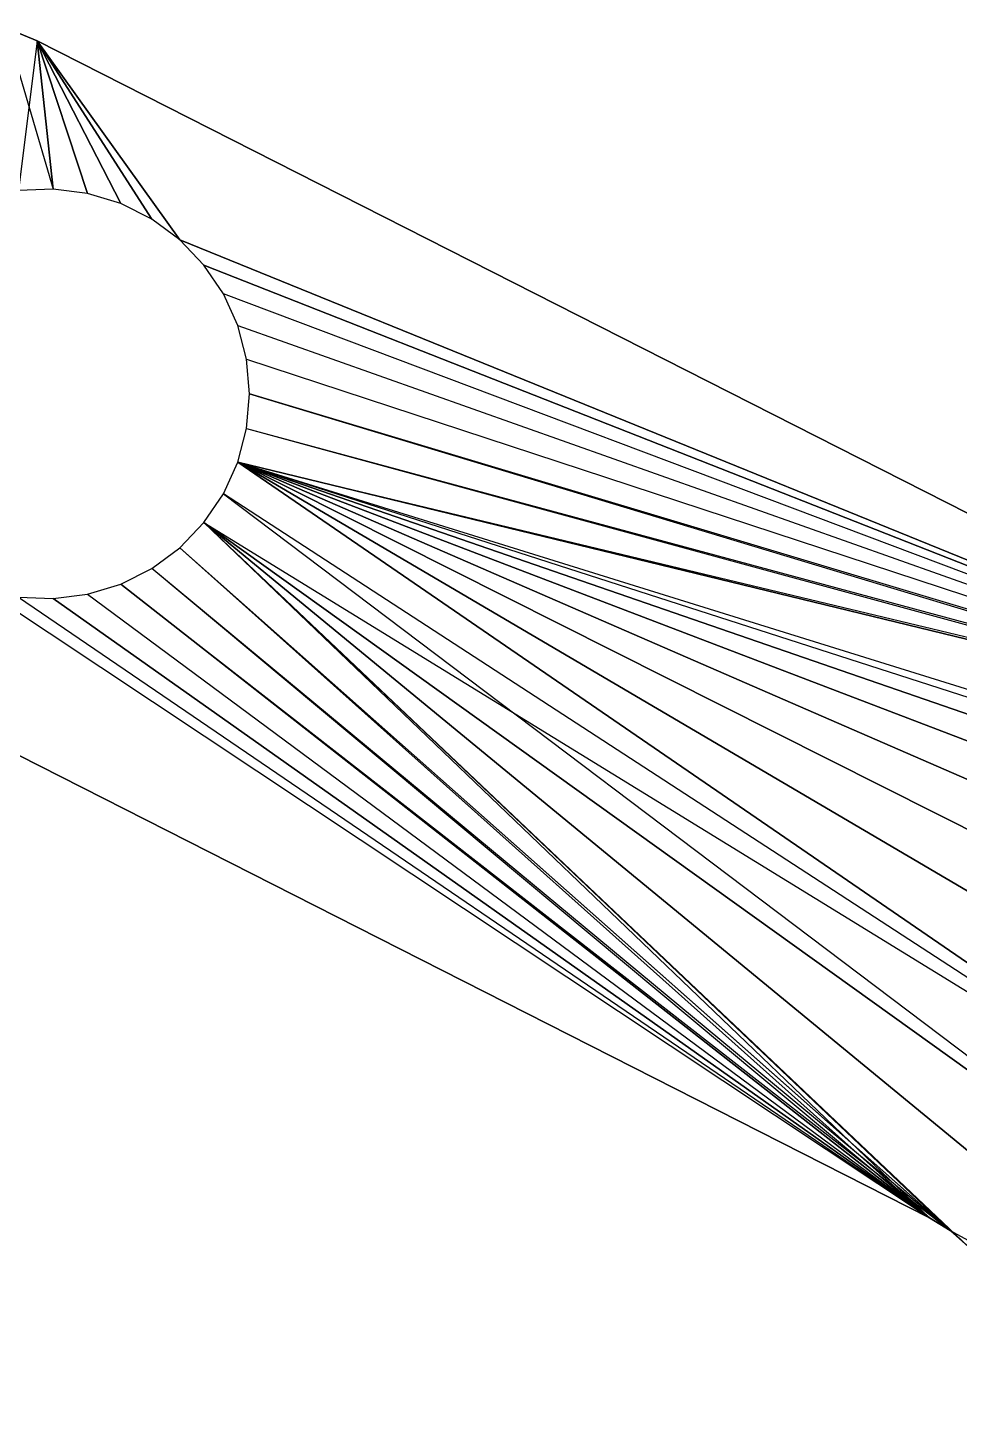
# Model space of a CAD drawing. Header units: millimetres. Extents: x -16.1 to 15.9, y -2 to 10.7.
# Drawn here: x -12.64 to -6.18, y 1 to 10.66 of the extents above; entities that cross this region are included whole.
import ezdxf

# ---------------------------------------------------------------- set-up
doc = ezdxf.new("R2010")
doc.units = ezdxf.units.MM
doc.layers.add('Body', color=7, linetype='CONTINUOUS')

msp = doc.modelspace()

# ---------------------------------------------------------------- linework, layer by layer
at = {"layer": 'Body'}
for p, q in [((-12.797, 10.6594, -0.0254), (-12.5793, 10.5696, 0.8128)), ((-12.797, 10.6594, -0.0254), (-12.5793, 10.5696, -0.0254)), ((-12.5793, 10.5696, 0.8128), (-12.797, 10.6594, 0.8128)), ((-12.797, 10.6594, -0.0254), (-12.5793, 10.5696, 0.8128)), ((-12.797, 10.6594, -0.0254), (-12.5793, 10.5696, -0.0254)), ((-12.797, 10.6594, -0.0254), (-12.4689, 9.54076, -0.0254)), ((-12.5793, 10.5696, 0.8128), (-12.797, 10.6594, 0.8128)), ((-12.797, 10.6594, -0.0254), (-12.4689, 9.54076, -0.0254)), ((-12.5793, 10.5696, 0.8128), (-12.71, 9.53052, 0.8128)), ((-12.5793, 10.5696, 0.8128), (-12.71, 9.53052, 0.8128)), ((-12.5793, 10.5696, -0.0254), (-2.91577, 5.66044, 0.8128)), ((-2.91577, 5.66044, -0.0254), (-12.5793, 10.5696, -0.0254)), ((-12.5793, 10.5696, -0.0254), (-12.5793, 10.5696, 0.8128)), ((-12.5793, 10.5696, 0.8128), (-2.91577, 5.66044, 0.8128)), ((-12.5793, 10.5696, -0.0254), (-2.91577, 5.66044, 0.8128)), ((-11.5896, 9.1874, -0.0254), (-12.5793, 10.5696, -0.0254)), ((-2.91577, 5.66044, -0.0254), (-12.5793, 10.5696, -0.0254)), ((-12.5793, 10.5696, -0.0254), (-12.5793, 10.5696, 0.8128)), ((-12.5793, 10.5696, 0.8128), (-11.5896, 9.1874, 0.8128)), ((-12.5793, 10.5696, 0.8128), (-2.91577, 5.66044, 0.8128)), ((-11.7835, 9.33086, -0.0254), (-12.5793, 10.5696, -0.0254)), ((-11.5896, 9.1874, -0.0254), (-12.5793, 10.5696, -0.0254)), ((-12.4689, 9.54076, -0.0254), (-12.5793, 10.5696, -0.0254)), ((-12.5793, 10.5696, 0.8128), (-11.7835, 9.33086, 0.8128)), ((-12.5793, 10.5696, 0.8128), (-11.5896, 9.1874, 0.8128)), ((-11.999, 9.43948, -0.0254), (-12.5793, 10.5696, -0.0254)), ((-11.7835, 9.33086, -0.0254), (-12.5793, 10.5696, -0.0254)), ((-12.4689, 9.54076, -0.0254), (-12.5793, 10.5696, -0.0254)), ((-12.2296, 9.51012, -0.0254), (-12.5793, 10.5696, -0.0254)), ((-12.5793, 10.5696, 0.8128), (-11.999, 9.43948, 0.8128)), ((-12.5793, 10.5696, 0.8128), (-11.7835, 9.33086, 0.8128)), ((-12.2296, 9.51012, -0.0254), (-12.5793, 10.5696, -0.0254)), ((-11.999, 9.43948, -0.0254), (-12.5793, 10.5696, -0.0254)), ((-12.5793, 10.5696, 0.8128), (-12.4689, 9.54076, 0.8128)), ((-12.5793, 10.5696, 0.8128), (-12.2296, 9.51012, 0.8128)), ((-12.5793, 10.5696, 0.8128), (-11.999, 9.43948, 0.8128)), ((-12.5793, 10.5696, 0.8128), (-12.4689, 9.54076, 0.8128)), ((-12.5793, 10.5696, 0.8128), (-12.2296, 9.51012, 0.8128)), ((-12.4689, 9.54076, -0.0254), (-12.71, 9.53052, -0.0254)), ((-12.4689, 9.54076, 0.8128), (-12.71, 9.53052, 0.8128)), ((-12.4689, 9.54076, 0.8128), (-12.71, 9.53052, -0.0254)), ((-12.4689, 9.54076, -0.0254), (-12.71, 9.53052, -0.0254)), ((-12.4689, 9.54076, 0.8128), (-12.71, 9.53052, 0.8128)), ((-12.4689, 9.54076, 0.8128), (-12.71, 9.53052, -0.0254)), ((-12.2296, 9.51012, -0.0254), (-12.4689, 9.54076, -0.0254)), ((-12.2296, 9.51012, 0.8128), (-12.4689, 9.54076, -0.0254)), ((-12.2296, 9.51012, -0.0254), (-12.4689, 9.54076, -0.0254)), ((-12.4689, 9.54076, 0.8128), (-12.4689, 9.54076, -0.0254)), ((-12.2296, 9.51012, 0.8128), (-12.4689, 9.54076, 0.8128)), ((-12.4689, 9.54076, 0.8128), (-12.4689, 9.54076, -0.0254)), ((-12.2296, 9.51012, 0.8128), (-12.4689, 9.54076, -0.0254)), ((-12.2296, 9.51012, 0.8128), (-12.4689, 9.54076, 0.8128)), ((-11.999, 9.43948, -0.0254), (-12.2296, 9.51012, -0.0254)), ((-12.2296, 9.51012, 0.8128), (-12.2296, 9.51012, -0.0254)), ((-11.999, 9.43948, 0.8128), (-12.2296, 9.51012, 0.8128)), ((-11.999, 9.43948, 0.8128), (-12.2296, 9.51012, -0.0254)), ((-11.999, 9.43948, -0.0254), (-12.2296, 9.51012, -0.0254)), ((-12.2296, 9.51012, 0.8128), (-12.2296, 9.51012, -0.0254)), ((-11.999, 9.43948, 0.8128), (-12.2296, 9.51012, -0.0254)), ((-11.999, 9.43948, 0.8128), (-12.2296, 9.51012, 0.8128)), ((-11.7835, 9.33086, -0.0254), (-11.999, 9.43948, -0.0254)), ((-11.7835, 9.33086, 0.8128), (-11.999, 9.43948, 0.8128)), ((-11.7835, 9.33086, 0.8128), (-11.999, 9.43948, -0.0254)), ((-11.7835, 9.33086, -0.0254), (-11.999, 9.43948, -0.0254)), ((-11.999, 9.43948, 0.8128), (-11.999, 9.43948, -0.0254)), ((-11.7835, 9.33086, 0.8128), (-11.999, 9.43948, -0.0254)), ((-11.7835, 9.33086, 0.8128), (-11.999, 9.43948, 0.8128)), ((-11.999, 9.43948, 0.8128), (-11.999, 9.43948, -0.0254)), ((-11.5896, 9.1874, -0.0254), (-11.7835, 9.33086, -0.0254)), ((-11.5896, 9.1874, 0.8128), (-11.7835, 9.33086, 0.8128)), ((-11.5896, 9.1874, 0.8128), (-11.7835, 9.33086, -0.0254)), ((-11.5896, 9.1874, -0.0254), (-11.7835, 9.33086, -0.0254)), ((-11.7835, 9.33086, 0.8128), (-11.7835, 9.33086, -0.0254)), ((-11.5896, 9.1874, 0.8128), (-11.7835, 9.33086, -0.0254)), ((-11.5896, 9.1874, 0.8128), (-11.7835, 9.33086, 0.8128)), ((-11.7835, 9.33086, 0.8128), (-11.7835, 9.33086, -0.0254)), ((-11.5896, 9.1874, -0.0254), (-2.91577, 5.66044, -0.0254)), ((-2.91577, 5.66044, 0.8128), (-11.5896, 9.1874, 0.8128)), ((-11.4226, 9.01323, -0.0254), (-11.5896, 9.1874, -0.0254)), ((-11.5896, 9.1874, -0.0254), (-2.91577, 5.66044, -0.0254)), ((-11.4226, 9.01323, 0.8128), (-11.5896, 9.1874, 0.8128)), ((-2.91577, 5.66044, 0.8128), (-11.5896, 9.1874, 0.8128)), ((-11.5896, 9.1874, 0.8128), (-11.5896, 9.1874, -0.0254)), ((-11.4226, 9.01323, 0.8128), (-11.5896, 9.1874, -0.0254)), ((-11.4226, 9.01323, -0.0254), (-11.5896, 9.1874, -0.0254)), ((-11.5896, 9.1874, 0.8128), (-11.5896, 9.1874, -0.0254)), ((-11.4226, 9.01323, 0.8128), (-11.5896, 9.1874, -0.0254)), ((-11.4226, 9.01323, 0.8128), (-11.5896, 9.1874, 0.8128)), ((-11.4226, 9.01323, -0.0254), (-2.91577, 5.66044, -0.0254)), ((-2.91577, 5.66044, 0.8128), (-11.4226, 9.01323, 0.8128)), ((-11.4226, 9.01323, 0.8128), (-11.4226, 9.01323, -0.0254)), ((-11.2875, 8.81334, -0.0254), (-11.4226, 9.01323, -0.0254)), ((-11.4226, 9.01323, -0.0254), (-2.91577, 5.66044, -0.0254)), ((-11.2875, 8.81334, 0.8128), (-11.4226, 9.01323, 0.8128)), ((-2.91577, 5.66044, 0.8128), (-11.4226, 9.01323, 0.8128)), ((-11.4226, 9.01323, 0.8128), (-11.4226, 9.01323, -0.0254)), ((-11.2875, 8.81334, 0.8128), (-11.4226, 9.01323, -0.0254)), ((-11.2875, 8.81334, 0.8128), (-11.4226, 9.01323, 0.8128)), ((-11.2875, 8.81334, 0.8128), (-11.4226, 9.01323, -0.0254)), ((-11.2875, 8.81334, -0.0254), (-11.4226, 9.01323, -0.0254)), ((-11.1882, 8.5935, -0.0254), (-11.2875, 8.81334, -0.0254)), ((-2.91577, 5.66044, -0.0254), (-11.2875, 8.81334, -0.0254)), ((-2.91577, 5.66044, -0.0254), (-11.2875, 8.81334, -0.0254)), ((-11.1882, 8.5935, 0.8128), (-11.2875, 8.81334, -0.0254)), ((-11.1882, 8.5935, -0.0254), (-11.2875, 8.81334, -0.0254)), ((-2.91577, 5.66044, 0.8128), (-11.2875, 8.81334, 0.8128)), ((-11.2875, 8.81334, 0.8128), (-11.2875, 8.81334, -0.0254)), ((-11.1882, 8.5935, 0.8128), (-11.2875, 8.81334, 0.8128)), ((-2.91577, 5.66044, 0.8128), (-11.2875, 8.81334, 0.8128)), ((-11.2875, 8.81334, 0.8128), (-11.2875, 8.81334, -0.0254)), ((-11.1882, 8.5935, 0.8128), (-11.2875, 8.81334, -0.0254)), ((-11.1882, 8.5935, 0.8128), (-11.2875, 8.81334, 0.8128)), ((-11.1274, 8.36003, -0.0254), (-11.1882, 8.5935, -0.0254)), ((-11.1882, 8.5935, -0.0254), (-2.91577, 5.66044, -0.0254)), ((-11.1274, 8.36003, 0.8128), (-11.1882, 8.5935, -0.0254)), ((-11.1274, 8.36003, -0.0254), (-11.1882, 8.5935, -0.0254)), ((-11.1882, 8.5935, -0.0254), (-2.91577, 5.66044, -0.0254)), ((-11.1274, 8.36003, 0.8128), (-11.1882, 8.5935, 0.8128)), ((-11.1882, 8.5935, 0.8128), (-2.91577, 5.66044, 0.8128)), ((-11.1882, 8.5935, 0.8128), (-11.1882, 8.5935, -0.0254)), ((-11.1274, 8.36003, 0.8128), (-11.1882, 8.5935, -0.0254)), ((-11.1274, 8.36003, 0.8128), (-11.1882, 8.5935, 0.8128)), ((-11.1882, 8.5935, 0.8128), (-11.1882, 8.5935, -0.0254)), ((-11.1882, 8.5935, 0.8128), (-2.91577, 5.66044, 0.8128)), ((-11.1069, 8.11965, -0.0254), (-11.1274, 8.36003, -0.0254)), ((-11.1274, 8.36003, -0.0254), (-2.91577, 5.66044, -0.0254)), ((-11.1069, 8.11965, 0.8128), (-11.1274, 8.36003, -0.0254)), ((-11.1069, 8.11965, -0.0254), (-11.1274, 8.36003, -0.0254)), ((-11.1274, 8.36003, -0.0254), (-2.91577, 5.66044, -0.0254)), ((-11.1069, 8.11965, 0.8128), (-11.1274, 8.36003, 0.8128)), ((-11.1274, 8.36003, 0.8128), (-2.91577, 5.66044, 0.8128)), ((-11.1274, 8.36003, 0.8128), (-11.1274, 8.36003, -0.0254)), ((-11.1069, 8.11965, 0.8128), (-11.1274, 8.36003, -0.0254)), ((-11.1069, 8.11965, 0.8128), (-11.1274, 8.36003, 0.8128)), ((-11.1274, 8.36003, 0.8128), (-11.1274, 8.36003, -0.0254)), ((-11.1274, 8.36003, 0.8128), (-2.91577, 5.66044, 0.8128)), ((-11.1274, 7.87926, -0.0254), (-11.1069, 8.11965, -0.0254)), ((-11.1274, 7.87926, 0.8128), (-11.1069, 8.11965, -0.0254)), ((-11.1274, 7.87926, -0.0254), (-11.1069, 8.11965, -0.0254)), ((-11.1274, 7.87926, 0.8128), (-11.1069, 8.11965, -0.0254)), ((-11.1274, 7.87926, 0.8128), (-11.1069, 8.11965, 0.8128)), ((-11.1274, 7.87926, 0.8128), (-11.1069, 8.11965, 0.8128)), ((-2.91577, 5.66044, -0.0254), (-11.1069, 8.11965, -0.0254)), ((-2.91577, 5.66044, -0.0254), (-11.1069, 8.11965, -0.0254)), ((-2.91577, 5.66044, 0.8128), (-11.1069, 8.11965, 0.8128)), ((-11.1069, 8.11965, 0.8128), (-2.76017, 5.59698, 0.8128)), ((-11.1069, 8.11965, 0.8128), (-11.1069, 8.11965, -0.0254)), ((-11.1069, 8.11965, 0.8128), (-11.1069, 8.11965, -0.0254)), ((-2.91577, 5.66044, 0.8128), (-11.1069, 8.11965, 0.8128)), ((-11.1069, 8.11965, 0.8128), (-2.76017, 5.59698, 0.8128)), ((-11.1882, 7.64579, -0.0254), (-11.1274, 7.87926, -0.0254)), ((-11.1882, 7.64579, 0.8128), (-11.1274, 7.87926, -0.0254)), ((-11.1882, 7.64579, -0.0254), (-11.1274, 7.87926, -0.0254)), ((-11.1882, 7.64579, 0.8128), (-11.1274, 7.87926, -0.0254)), ((-11.1882, 7.64579, 0.8128), (-11.1274, 7.87926, 0.8128)), ((-11.1882, 7.64579, 0.8128), (-11.1274, 7.87926, 0.8128)), ((-11.1274, 7.87926, -0.0254), (-2.91577, 5.66044, -0.0254)), ((-11.1274, 7.87926, -0.0254), (-2.91577, 5.66044, -0.0254)), ((-11.1274, 7.87926, 0.8128), (-11.1274, 7.87926, -0.0254)), ((-11.1274, 7.87926, 0.8128), (-11.1274, 7.87926, -0.0254)), ((-11.1274, 7.87926, 0.8128), (-2.76017, 5.59698, 0.8128)), ((-11.1274, 7.87926, 0.8128), (-2.76017, 5.59698, 0.8128)), ((-11.2875, 7.42595, 0.8128), (-11.1882, 7.64579, -0.0254)), ((-11.2875, 7.42595, 0.8128), (-11.1882, 7.64579, 0.8128)), ((-11.2875, 7.42595, 0.8128), (-11.1882, 7.64579, -0.0254)), ((-11.2875, 7.42595, -0.0254), (-11.1882, 7.64579, -0.0254)), ((-11.2875, 7.42595, 0.8128), (-11.1882, 7.64579, 0.8128)), ((-11.2875, 7.42595, -0.0254), (-11.1882, 7.64579, -0.0254)), ((0.169247, 3.98421, -0.0254), (-11.1882, 7.64579, -0.0254)), ((-11.1882, 7.64579, -0.0254), (0.840147, 3.89829, -0.0254)), ((0.169247, 3.98421, -0.0254), (-11.1882, 7.64579, -0.0254)), ((-11.1882, 7.64579, -0.0254), (-0.506522, 3.9555, -0.0254)), ((-11.1882, 7.64579, -0.0254), (-2.76017, 5.59698, -0.0254)), ((-11.1882, 7.64579, -0.0254), (0.840147, 3.89829, -0.0254)), ((-11.1882, 7.64579, -0.0254), (-0.506522, 3.9555, -0.0254)), ((-11.1882, 7.64579, -0.0254), (-1.16772, 3.813, -0.0254)), ((-11.1882, 7.64579, -0.0254), (-2.91577, 5.66044, -0.0254)), ((-11.1882, 7.64579, -0.0254), (-2.76017, 5.59698, -0.0254)), ((-11.1882, 7.64579, -0.0254), (-1.16772, 3.813, -0.0254)), ((-11.1882, 7.64579, -0.0254), (-1.79532, 3.56081, -0.0254)), ((-11.1882, 7.64579, -0.0254), (-2.91577, 5.66044, -0.0254)), ((-11.1882, 7.64579, -0.0254), (-1.79532, 3.56081, -0.0254)), ((-11.1882, 7.64579, -0.0254), (-2.37128, 3.20618, -0.0254)), ((-11.1882, 7.64579, 0.8128), (-11.1882, 7.64579, -0.0254)), ((-0.506522, 3.9555, 0.8128), (-11.1882, 7.64579, 0.8128)), ((-1.16772, 3.813, 0.8128), (-11.1882, 7.64579, 0.8128)), ((-11.1882, 7.64579, -0.0254), (-2.37128, 3.20618, -0.0254)), ((-11.1882, 7.64579, -0.0254), (-2.87902, 2.75931, -0.0254)), ((-11.1882, 7.64579, 0.8128), (-11.1882, 7.64579, -0.0254)), ((-2.76017, 5.59698, 0.8128), (-11.1882, 7.64579, 0.8128)), ((-0.506522, 3.9555, 0.8128), (-11.1882, 7.64579, 0.8128)), ((-1.16772, 3.813, 0.8128), (-11.1882, 7.64579, 0.8128)), ((-1.79532, 3.56081, 0.8128), (-11.1882, 7.64579, 0.8128)), ((-11.1882, 7.64579, -0.0254), (-2.87902, 2.75931, -0.0254)), ((-3.30393, 2.23307, -0.0254), (-11.1882, 7.64579, -0.0254)), ((-2.76017, 5.59698, 0.8128), (-11.1882, 7.64579, 0.8128)), ((-11.1882, 7.64579, 0.8128), (-3.30393, 2.23307, 0.8128)), ((-1.79532, 3.56081, 0.8128), (-11.1882, 7.64579, 0.8128)), ((-2.37128, 3.20618, 0.8128), (-11.1882, 7.64579, 0.8128)), ((-3.30393, 2.23307, -0.0254), (-11.1882, 7.64579, -0.0254)), ((-2.87902, 2.75931, 0.8128), (-11.1882, 7.64579, 0.8128)), ((-11.1882, 7.64579, 0.8128), (-3.30393, 2.23307, 0.8128)), ((-2.37128, 3.20618, 0.8128), (-11.1882, 7.64579, 0.8128)), ((-2.87902, 2.75931, 0.8128), (-11.1882, 7.64579, 0.8128)), ((-11.4226, 7.22607, 0.8128), (-11.2875, 7.42595, -0.0254)), ((-11.4226, 7.22607, 0.8128), (-11.2875, 7.42595, 0.8128)), ((-11.4226, 7.22607, -0.0254), (-11.2875, 7.42595, -0.0254)), ((-11.4226, 7.22607, 0.8128), (-11.2875, 7.42595, -0.0254)), ((-11.4226, 7.22607, -0.0254), (-11.2875, 7.42595, -0.0254)), ((-11.4226, 7.22607, 0.8128), (-11.2875, 7.42595, 0.8128)), ((-11.2875, 7.42595, 0.8128), (-11.2875, 7.42595, -0.0254)), ((-3.30393, 2.23307, 0.8128), (-11.2875, 7.42595, 0.8128)), ((-3.30393, 2.23307, -0.0254), (-11.2875, 7.42595, -0.0254)), ((-11.2875, 7.42595, 0.8128), (-11.2875, 7.42595, -0.0254)), ((-3.30393, 2.23307, 0.8128), (-11.2875, 7.42595, 0.8128)), ((-11.2875, 7.42595, 0.8128), (-3.6338, 1.64258, 0.8128)), ((-3.30393, 2.23307, -0.0254), (-11.2875, 7.42595, -0.0254)), ((-11.2875, 7.42595, 0.8128), (-3.6338, 1.64258, 0.8128)), ((-11.5896, 7.05189, 0.8128), (-11.4226, 7.22607, -0.0254)), ((-11.5896, 7.05189, 0.8128), (-11.4226, 7.22607, 0.8128)), ((-11.5896, 7.05189, 0.8128), (-11.4226, 7.22607, -0.0254)), ((-11.5896, 7.05189, -0.0254), (-11.4226, 7.22607, -0.0254)), ((-11.5896, 7.05189, 0.8128), (-11.4226, 7.22607, 0.8128)), ((-11.5896, 7.05189, -0.0254), (-11.4226, 7.22607, -0.0254)), ((-11.4226, 7.22607, -0.0254), (-3.30393, 2.23307, -0.0254)), ((-11.4226, 7.22607, 0.8128), (-11.4226, 7.22607, -0.0254)), ((-3.6338, 1.64258, 0.8128), (-11.4226, 7.22607, 0.8128)), ((-11.4226, 7.22607, -0.0254), (-3.30393, 2.23307, -0.0254)), ((-11.4226, 7.22607, -0.0254), (-3.6338, 1.64258, -0.0254)), ((-11.4226, 7.22607, 0.8128), (-11.4226, 7.22607, -0.0254)), ((-3.6338, 1.64258, 0.8128), (-11.4226, 7.22607, 0.8128)), ((-11.4226, 7.22607, 0.8128), (-3.85913, 1.00484, 0.8128)), ((-11.4226, 7.22607, -0.0254), (-3.6338, 1.64258, -0.0254)), ((-3.85913, 1.00484, -0.0254), (-11.4226, 7.22607, -0.0254)), ((-11.4226, 7.22607, 0.8128), (-6.38903, 2.40127, 0.8128)), ((-11.4226, 7.22607, 0.8128), (-6.24691, 2.31372, 0.8128)), ((-11.4226, 7.22607, 0.8128), (-3.85913, 1.00484, 0.8128)), ((-6.12104, 2.20407, -0.0254), (-11.4226, 7.22607, -0.0254)), ((-3.85913, 1.00484, -0.0254), (-11.4226, 7.22607, -0.0254)), ((-6.12104, 2.20407, -0.0254), (-11.4226, 7.22607, -0.0254)), ((-11.4226, 7.22607, 0.8128), (-6.38903, 2.40127, 0.8128)), ((-11.4226, 7.22607, 0.8128), (-6.24691, 2.31372, 0.8128)), ((-11.7835, 6.90843, 0.8128), (-11.5896, 7.05189, -0.0254)), ((-11.7835, 6.90843, 0.8128), (-11.5896, 7.05189, 0.8128)), ((-11.7835, 6.90843, 0.8128), (-11.5896, 7.05189, 0.8128)), ((-11.7835, 6.90843, 0.8128), (-11.5896, 7.05189, -0.0254)), ((-11.7835, 6.90843, -0.0254), (-11.5896, 7.05189, -0.0254)), ((-11.7835, 6.90843, -0.0254), (-11.5896, 7.05189, -0.0254)), ((-11.5896, 7.05189, 0.8128), (-11.5896, 7.05189, -0.0254)), ((-11.5896, 7.05189, 0.8128), (-6.38903, 2.40127, 0.8128)), ((-6.12104, 2.20407, -0.0254), (-11.5896, 7.05189, -0.0254)), ((-11.5896, 7.05189, 0.8128), (-11.5896, 7.05189, -0.0254)), ((-11.5896, 7.05189, 0.8128), (-6.38903, 2.40127, 0.8128)), ((-6.24691, 2.31372, -0.0254), (-11.5896, 7.05189, -0.0254)), ((-6.12104, 2.20407, -0.0254), (-11.5896, 7.05189, -0.0254)), ((-6.24691, 2.31372, -0.0254), (-11.5896, 7.05189, -0.0254)), ((-6.38903, 2.40127, 0.8128), (-15.2795, 6.91596, 0.8128)), ((-15.2795, 6.91596, 0.8128), (-6.38903, 2.40127, -0.0254)), ((-6.38903, 2.40127, 0.8128), (-15.2795, 6.91596, 0.8128)), ((-15.2795, 6.91596, -0.0254), (-6.38903, 2.40127, -0.0254)), ((-15.2795, 6.91596, 0.8128), (-6.38903, 2.40127, -0.0254)), ((-15.2795, 6.91596, -0.0254), (-6.38903, 2.40127, -0.0254)), ((-11.999, 6.79982, 0.8128), (-11.7835, 6.90843, 0.8128)), ((-11.999, 6.79982, 0.8128), (-11.7835, 6.90843, -0.0254)), ((-11.999, 6.79982, 0.8128), (-11.7835, 6.90843, 0.8128)), ((-11.999, 6.79982, -0.0254), (-11.7835, 6.90843, -0.0254)), ((-11.999, 6.79982, 0.8128), (-11.7835, 6.90843, -0.0254)), ((-11.999, 6.79982, -0.0254), (-11.7835, 6.90843, -0.0254)), ((-6.38903, 2.40127, 0.8128), (-11.7835, 6.90843, 0.8128)), ((-11.7835, 6.90843, 0.8128), (-11.7835, 6.90843, -0.0254)), ((-6.38903, 2.40127, 0.8128), (-11.7835, 6.90843, 0.8128)), ((-6.24691, 2.31372, -0.0254), (-11.7835, 6.90843, -0.0254)), ((-11.7835, 6.90843, 0.8128), (-11.7835, 6.90843, -0.0254)), ((-6.24691, 2.31372, -0.0254), (-11.7835, 6.90843, -0.0254)), ((-12.9458, 6.75959, 0.8128), (-6.38903, 2.40127, 0.8128)), ((-12.9458, 6.75959, 0.8128), (-6.38903, 2.40127, 0.8128)), ((-12.9458, 6.75959, -0.0254), (-6.38903, 2.40127, -0.0254)), ((-12.9458, 6.75959, -0.0254), (-6.38903, 2.40127, -0.0254)), ((-12.2296, 6.72917, 0.8128), (-11.999, 6.79982, 0.8128)), ((-12.2296, 6.72917, 0.8128), (-11.999, 6.79982, -0.0254)), ((-12.2296, 6.72917, 0.8128), (-11.999, 6.79982, 0.8128)), ((-12.2296, 6.72917, 0.8128), (-11.999, 6.79982, -0.0254)), ((-12.2296, 6.72917, -0.0254), (-11.999, 6.79982, -0.0254)), ((-12.2296, 6.72917, -0.0254), (-11.999, 6.79982, -0.0254)), ((-11.999, 6.79982, 0.8128), (-6.38903, 2.40127, 0.8128)), ((-11.999, 6.79982, 0.8128), (-6.38903, 2.40127, 0.8128)), ((-11.999, 6.79982, -0.0254), (-6.24691, 2.31372, -0.0254)), ((-11.999, 6.79982, 0.8128), (-11.999, 6.79982, -0.0254)), ((-11.999, 6.79982, 0.8128), (-11.999, 6.79982, -0.0254)), ((-6.38903, 2.40127, -0.0254), (-11.999, 6.79982, -0.0254)), ((-11.999, 6.79982, -0.0254), (-6.24691, 2.31372, -0.0254)), ((-6.38903, 2.40127, -0.0254), (-11.999, 6.79982, -0.0254)), ((-12.71, 6.70877, 0.8128), (-12.4689, 6.69853, 0.8128)), ((-12.71, 6.70877, 0.8128), (-6.38903, 2.40127, 0.8128)), ((-12.71, 6.70877, 0.8128), (-6.38903, 2.40127, 0.8128)), ((-12.71, 6.70877, 0.8128), (-12.4689, 6.69853, 0.8128)), ((-12.71, 6.70877, 0.8128), (-12.4689, 6.69853, -0.0254)), ((-12.71, 6.70877, -0.0254), (-6.38903, 2.40127, -0.0254)), ((-12.71, 6.70877, 0.8128), (-12.4689, 6.69853, -0.0254)), ((-12.71, 6.70877, -0.0254), (-12.4689, 6.69853, -0.0254)), ((-12.71, 6.70877, -0.0254), (-12.4689, 6.69853, -0.0254)), ((-12.71, 6.70877, -0.0254), (-6.38903, 2.40127, -0.0254)), ((-12.4689, 6.69853, 0.8128), (-12.2296, 6.72917, 0.8128)), ((-12.4689, 6.69853, 0.8128), (-12.2296, 6.72917, -0.0254)), ((-12.4689, 6.69853, 0.8128), (-12.2296, 6.72917, 0.8128)), ((-12.4689, 6.69853, 0.8128), (-12.2296, 6.72917, -0.0254)), ((-12.4689, 6.69853, -0.0254), (-12.2296, 6.72917, -0.0254)), ((-12.4689, 6.69853, -0.0254), (-12.2296, 6.72917, -0.0254)), ((-12.4689, 6.69853, 0.8128), (-6.38903, 2.40127, 0.8128)), ((-12.4689, 6.69853, 0.8128), (-6.38903, 2.40127, 0.8128)), ((-12.4689, 6.69853, 0.8128), (-12.4689, 6.69853, -0.0254)), ((-12.4689, 6.69853, 0.8128), (-12.4689, 6.69853, -0.0254)), ((-6.38903, 2.40127, -0.0254), (-12.4689, 6.69853, -0.0254)), ((-6.38903, 2.40127, -0.0254), (-12.4689, 6.69853, -0.0254)), ((-12.2296, 6.72917, 0.8128), (-6.38903, 2.40127, 0.8128)), ((-12.2296, 6.72917, 0.8128), (-6.38903, 2.40127, 0.8128)), ((-12.2296, 6.72917, 0.8128), (-12.2296, 6.72917, -0.0254)), ((-12.2296, 6.72917, 0.8128), (-12.2296, 6.72917, -0.0254)), ((-12.2296, 6.72917, -0.0254), (-6.38903, 2.40127, -0.0254)), ((-12.2296, 6.72917, -0.0254), (-6.38903, 2.40127, -0.0254)), ((-6.38903, 2.40127, 0.8128), (-6.24691, 2.31372, 0.8128)), ((-6.38903, 2.40127, -0.0254), (-6.38903, 2.40127, 0.8128)), ((-6.24691, 2.31372, 0.8128), (-6.38903, 2.40127, -0.0254)), ((-6.38903, 2.40127, 0.8128), (-6.24691, 2.31372, 0.8128)), ((-6.38903, 2.40127, -0.0254), (-6.38903, 2.40127, 0.8128)), ((-6.24691, 2.31372, 0.8128), (-6.38903, 2.40127, -0.0254)), ((-6.24691, 2.31372, -0.0254), (-6.38903, 2.40127, -0.0254)), ((-6.24691, 2.31372, -0.0254), (-6.38903, 2.40127, -0.0254)), ((-6.24691, 2.31372, 0.8128), (-3.85913, 1.00484, 0.8128)), ((-6.24691, 2.31372, 0.8128), (-6.12104, 2.20407, 0.8128)), ((-6.24691, 2.31372, 0.8128), (-3.85913, 1.00484, 0.8128)), ((-6.12104, 2.20407, -0.0254), (-6.24691, 2.31372, -0.0254)), ((-6.24691, 2.31372, 0.8128), (-6.24691, 2.31372, -0.0254)), ((-6.12104, 2.20407, 0.8128), (-6.24691, 2.31372, -0.0254)), ((-6.24691, 2.31372, 0.8128), (-6.12104, 2.20407, 0.8128)), ((-6.12104, 2.20407, 0.8128), (-6.24691, 2.31372, -0.0254)), ((-6.12104, 2.20407, -0.0254), (-6.24691, 2.31372, -0.0254)), ((-6.24691, 2.31372, 0.8128), (-6.24691, 2.31372, -0.0254))]:
    msp.add_line(p, q, dxfattribs=at)

doc.saveas('drawing.dxf')
